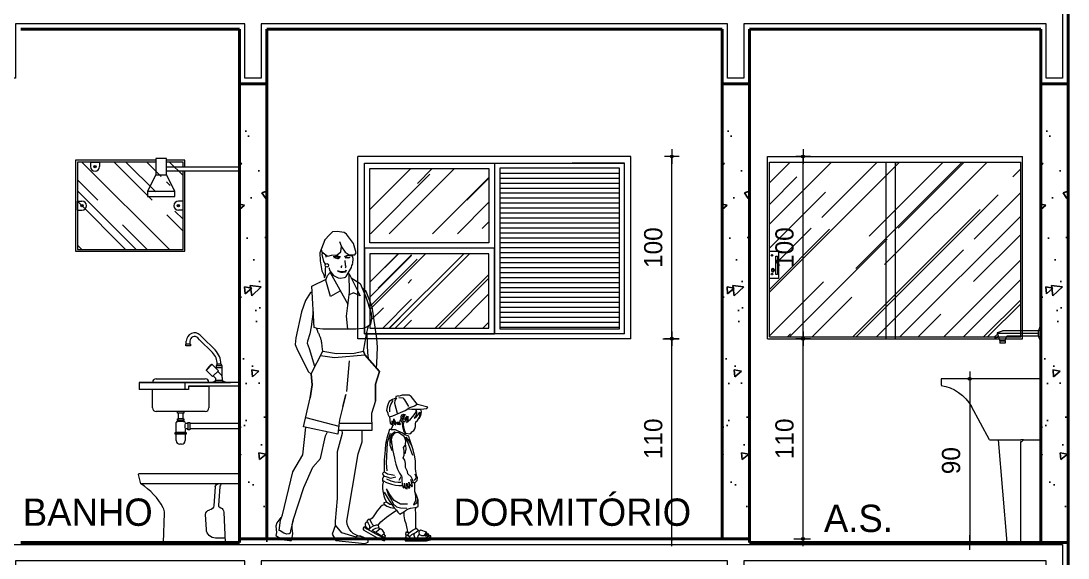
# Model space of a CAD drawing. Header units: millimetres. Extents: x 13204 to 24802, y 21209 to 40694.
# Drawn here: x 19348 to 19923, y 29468 to 29763 of the extents above; entities that cross this region are included whole.
import ezdxf

# ---------------------------------------------------------------- set-up
doc = ezdxf.new("R2010")
doc.units = ezdxf.units.MM
doc.linetypes.add('CONTINU', pattern=[0])
for name, color, linetype, lineweight in [('COTAS', 30, 'Continuous', 5), ('Hachura', 8, 'Continuous', 0), ('Louças', 150, 'Continuous', 15), ('Moveis', 6, 'Continuous', 13), ('PAREDE', 1, 'Continuous', 40), ('Paredes', 1, 'Continuous', 40), ('PISO', 5, 'Continuous', 5), ('TEXTO', 4, 'Continuous', 5), ('Veiculos e pessoas', 245, 'Continuous', 0)]:
    doc.layers.add(name, color=color, linetype=linetype, lineweight=lineweight)
doc.layers.add('HACHURAS', color=8, linetype='Continuous')
doc.styles.add('LANA', font='stylu.ttf')
doc.dimstyles.new('COTA 50', dxfattribs={"dimscale": 0, "dimtxt": 10, "dimasz": 0.5, "dimexe": 1.25, "dimexo": 5, "dimgap": 5, "dimtad": 1, "dimdec": 0, "dimtxsty": 'LANA', "dimblk": 'cota', "dimcen": 2.5, "dimse2": 1, "dimclrd": 256, "dimclre": 256, "dimclrt": 256, "dimaunit": 1, "dimadec": 0, "dimazin": 0, "dimtfac": 1, "dimtdec": 0, "dimtmove": 0, "dimatfit": 3, "dimldrblk": 'DOTSMALL', "dimfxl": 5, "dimfxlon": 1, "dimtzin": 9, "dimlwd": -1, "dimlwe": -1, "dimarcsym": 0})
pattern_1 = [(45, (-38633.719, 16124.36), (21.552615, 57.473639), [381, -50.8, 127, -25.4]), (45, (-38618.81, 16157.228), (-41.847994, 5.926969), [76.2, -8.382, 152.4, -19.05]), (45, (-38640.005, 16148.607), (81.3611205, 105.428207), [203.2, -35.56, 101.6, -25.4])]
pattern_2 = [(45, (9035.088, 11392.218), (21.552615, 57.47364), [381, -50.8, 127, -25.4]), (45, (9049.996, 11425.086), (-41.847994, 5.92697), [76.2, -8.382, 152.4, -19.05]), (45, (9028.802, 11416.465), (81.36112, 105.428207), [203.2, -35.56, 101.6, -25.4])]

# ---------------------------------------------------------------- blocks, each defined once
blk = doc.blocks.new('A$C1B611FB4')
at = {"layer": 'Louças'}
for p, q in [((-10.94, 118.57), (-10.44, 118.57)), ((-10.94, 118.57), (-10.94, 111.07)), ((-10.44, 118.57), (-10.44, 111.07)), ((-9.44, 116.32), (-9.44, 113.32)), ((-9.44, 116.32), (10.06, 116.32)), ((12.87, 115.39), (10.06, 116.32)), ((12.99, 115.13), (11.56, 110.82)), ((-10.94, 111.07), (-10.44, 111.07)), ((-9.44, 114.82), (12.55, 114.82)), ((-9.44, 113.32), (7.58, 113.32)), ((8.56, 110.82), (7.77, 113.19)), ((8.56, 110.82), (11.56, 110.82)), ((8.56, 110.57), (11.56, 110.57)), ((8.56, 110.57), (8.56, 109.57)), ((8.56, 109.57), (11.56, 109.57)), ((8.81, 110.82), (8.81, 110.57)), ((11.31, 110.82), (11.31, 110.57)), ((11.56, 110.57), (11.56, 109.57)), ((11.8, 111.56), (13.94, 111.65)), ((12.23, 112.84), (14.13, 112.22)), ((12.32, 113.12), (14.22, 112.5)), ((12.75, 114.4), (14.41, 113.07)), ((14.41, 113.07), (13.94, 111.65)), ((-10.94, 89.62), (-10.94, 56.5)), ((-10.57, 90), (43.76, 90)), ((43.76, 90), (43.76, 86.37)), ((17.28, 56.5), (27.12, 74.8)), ((-1.52, 56.5), (-10.94, 56.5)), ((-0.6, 55.53), (-1.52, 56.5)), ((-1.52, 56.5), (0, 56.5)), ((0, 55.53), (-0.6, 55.53)), ((17.28, 56.5), (0, 56.5)), ((0, 0), (0, 55.53)), ((7.41, 0), (12.29, 56.5)), ((0, 0), (7.41, 0))]:
    blk.add_line(p, q, dxfattribs=at)
for centre, radius, start, end in [((-6.52, 118.97), 3.95, 185.79617, 222.12881), ((12.8, 115.2), 0.2, 341.56505, 71.56505), ((-6.51, 110.67), 3.95, 137.87745, 174.19758), ((7.58, 113.12), 0.2, 18.43495, 90), ((-10.57, 89.62), 0.376, 90, 180), ((47.72, 62.93), 23.77, 99.5803, 150.03504)]:
    blk.add_arc(centre, radius, start, end, dxfattribs=at)
blk = doc.blocks.new('Chu004')
at = {"layer": 'Louças'}
for p, q in [((400, 2090), (400, 2110)), ((460, 2068.8), (400, 2068.8)), ((505, 1978.8), (355, 1978.8))]:
    blk.add_line(p, q, dxfattribs=at)
blk.add_lwpolyline([(355, 1948.8), (355, 1978.8), (400, 2068.8), (400, 2090), (0, 2090), (0, 2110), (400, 2110), (400, 2158.8), (460, 2158.8), (460, 2068.8), (505, 1978.8), (505, 1948.8)], close=True, dxfattribs=at)
blk = doc.blocks.new('7201317_v')
at = {"layer": 'Louças'}
blk.add_lwpolyline([(518.3, 190.5, -0.130406), (641.2, 322), (653.8, 373.8, 0.486049), (648.9, 380), (105, 380, 0.414229), (100, 375), (100, 327, 0.414187), (105, 322), (198.6, 322, -0.150535), (208.5, 305.8), (215.7, 206.3, -0.26449), (210.7, 196.9), (201.6, 191.7, 0.225037), (186.7, 167.3), (177.9, 0), (517.2, 0), (511.8, 162.4, -0.13266)], format="xyb", close=True, dxfattribs=at)
at = {"layer": 'Louças', "linetype": 'CONTINU'}
for points in [[(198.6, 322), (641.2, 322)], [(233.6, 305.8), (241.2, 202.6)], [(281.8, 72.4), (286, 153.4)], [(179.2, 25), (231.9, 25)]]:
    blk.add_lwpolyline(points, dxfattribs=at)
for points in [[(233.6, 305.8, 0.39284), (216.1, 322)], [(241.2, 202.6, 0.364118), (263.6, 179.6)], [(286, 153.4, 0.40018), (263.6, 179.6)], [(231.9, 25, 0.398959), (281.8, 72.4)]]:
    blk.add_lwpolyline(points, format="xyb", dxfattribs=at)
blk = doc.blocks.new('Pes034')
at = {"layer": 'Veiculos e pessoas', "color": 8}
blk.add_lwpolyline([(-4.8, 792.3), (-4.8, 783.3), (-24.1, 775.6), (-42.1, 765.3), (-47.3, 751.5), (-53.3, 734.5), (-56.4, 715.3), (-48.7, 701.7), (-49, 694.5), (-43.3, 684.4), (-39.5, 679.3), (-36.9, 645.9), (-24.1, 635.6), (-25.4, 624.1), (-33.1, 610), (-39.5, 610), (-54.9, 563.7), (-58.7, 548.3), (-61.3, 527.8), (-66.5, 477.7), (-69, 444.3), (-70.3, 407.1), (-70.3, 378.8), (-78, 368.5), (-75.4, 359.6), (-71.6, 354.4), (-78, 341.6), (-78, 328.7), (-75.4, 321), (-78, 304.3), (-79.3, 285.1), (-75.4, 264.5), (-71.6, 246.5), (-65.2, 229.9), (-57.5, 213.2), (-73.3, 205.5), (-67.7, 197.8), (-80.6, 193.9), (-89.6, 186.2), (-107.5, 164.4), (-126.8, 136.1), (-135.8, 123.3), (-148.6, 113.6), (-151.9, 117.5), (-158.9, 113), (-164, 106.6), (-162.6, 103.9), (-170.5, 98.9), (-174.3, 93.7), (-174.3, 86), (-167.9, 75.1), (-155.1, 62.9), (-175.6, 75.8), (-180.7, 74.5), (-186.5, 64.8), (-180.7, 57.8), (-116.5, 21.8), (-90.9, 9), (-69, 0), (-61.2, 9.5), (-64.5, 18.6), (-61.3, 26.3), (-70.9, 37.9), (-67.9, 40.9), (-79.3, 58.4), (-90.2, 65.5), (-92.6, 63.9), (-99.2, 71.9), (-98.6, 77), (-102.4, 86), (-87, 104), (-56.2, 128.4), (-30.5, 147.7), (-2.2, 166.9), (5.5, 156.7), (15.7, 145.6), (37.6, 159.2), (38.2, 136.1), (41.4, 114.3), (49.1, 93.7), (54.3, 66.8), (56.8, 60.4), (57.8, 48.8), (50.4, 46.2), (48.5, 34), (50.4, 33.4), (49.1, 18), (45.3, 18), (46.5, 0), (163.4, 0), (185.7, 4.6), (186.5, 17.7), (186.5, 27), (176.2, 27), (176.2, 36), (167.3, 38.5), (162.1, 46.2), (132.6, 57.8), (123.6, 51.4), (117.2, 54.4), (119.1, 55.2), (114.6, 59.1), (106.9, 66.8), (104.3, 66.8), (104.3, 93.7), (104.3, 116.9), (104.3, 154.1), (101.8, 165.7), (104.3, 182.3), (117.2, 187.5), (117.2, 222.2), (109.5, 244), (99.2, 270.9), (99.2, 286.4), (99.2, 318.5), (112, 331.3), (113.3, 345.4), (108.2, 358.3), (103, 394.2), (103, 436.6), (99.2, 459.7), (88.9, 498.2), (69.7, 558.6), (65.8, 574), (50.4, 579.1), (46.5, 583), (47.8, 590.7), (70.9, 586.8), (78.7, 592), (82.5, 597.1), (92.8, 604.8), (99.2, 615.1), (103, 627.9), (103, 639.5), (104.3, 653.6), (113.3, 660), (124.1, 678.4), (123.6, 671.6), (132.6, 687), (135.2, 707.5), (132.6, 721.7), (164.7, 725.5), (171.1, 733.2), (113.3, 747.4), (78.7, 792.3), (67.1, 798.7), (49.1, 800), (29.9, 800), (18.3, 796.1), (9.3, 791), (8, 796.1)], close=True, dxfattribs=at)
for points in [[(-38.8, 707.5), (-38.8, 730.7), (-33.1, 748.6), (-19.6, 770.5)], [(-2.2, 783.9), (-11.2, 770.5), (-13.2, 755.1), (1, 699.8)], [(11.9, 787.2), (32.4, 785.2), (42.7, 774.3), (64.5, 737.1)], [(-39.5, 679.9), (-21.5, 686.4), (19.6, 703.1), (45.9, 714.6), (60.7, 724.2), (82.5, 723), (101.8, 723), (132.6, 721.7)], [(34.3, 647.8), (35, 635), (40.1, 608), (47.8, 590.7), (38.2, 604.2), (32.4, 626), (30.5, 648.5), (26, 655.5), (24.1, 663.9), (24.1, 683.8), (27.3, 691.5), (36.3, 694.7), (45.3, 692.8), (40.1, 682.5), (35, 672.2), (31.8, 668.4), (43.3, 667.1), (56.2, 683.1), (48.5, 662), (45.3, 656.8), (56.8, 669.7), (61.3, 683.8), (60, 665.2), (53, 649.1), (75.4, 666.5), (88.3, 681.2), (105.6, 705), (106.3, 717.8), (108.8, 701.8), (105.6, 688.9), (94.7, 673.5), (105, 677.4), (115.9, 689.6), (126.2, 705), (124.1, 678.4)], [(112, 747.4), (97.9, 738.4), (74.8, 731.3), (61.3, 726.2)], [(-24.1, 635.6), (-18.3, 632.4), (-24.7, 642.7), (-24.7, 658.7), (-21.5, 649.1), (-5.5, 636.3), (-8, 643.3), (-12.5, 649.1), (-17, 655.5), (-15.7, 669.7), (-11.2, 658.7), (-6.7, 651), (5.5, 640.8), (12.5, 638.2), (4.2, 647.8), (4.2, 653), (11.2, 642.7), (20.2, 637.6), (18.9, 642.7), (16.4, 650.4), (17.7, 658.7), (22.8, 663.9)], [(41.4, 685.1), (38.7, 687.7), (34.4, 687.7), (30.6, 681.8), (28.4, 674.9), (30.6, 666.4), (31, 659.2), (37.4, 656.7), (41.6, 654.9), (42.5, 651.1)], [(30.5, 648.5), (36.3, 647.8), (40.8, 649.1)], [(-36.3, 588.1), (-53, 539.3), (-59.4, 425.7), (-55.5, 383.3)], [(-9.3, 597.8), (-28.6, 583), (-37.6, 559.9), (-37.6, 524.6), (-26.6, 495)], [(-31.8, 610), (-9.3, 610), (6.1, 603.5), (31.1, 592.6), (46.5, 583)], [(90.2, 317.8), (90.2, 324.9), (87, 336.4), (78, 349.9), (60.7, 367.9), (58.1, 380.1), (47.8, 401.3), (47.2, 423.1), (43.3, 441.7), (35.6, 455.2), (40.1, 469.3), (40.1, 495), (36.9, 512.4), (43.3, 521.3), (47.8, 529.1), (49.8, 549), (45.3, 559.9), (39.5, 571.4), (22.8, 584.9), (10.6, 592), (-1.6, 593.9), (-13.8, 588.1), (-24.7, 575.3), (-31.8, 556), (-31.8, 540.6), (-27.3, 529.7), (-27.9, 547.7)], [(-27.3, 529.7), (-24.1, 501.4), (-13.2, 453.9), (-11.2, 443), (-5.5, 419.9), (4.2, 392.9), (15.1, 371.7), (26.6, 355.1), (27.3, 350.6), (27.9, 330), (29.9, 308.2), (34.3, 292.8), (38.8, 290.2), (41.4, 292.8), (41.4, 305.6), (42.1, 316.5), (44.6, 302.4), (46.5, 292.8), (50.4, 286.4), (56.2, 284.4), (57.5, 289.6), (54.9, 304.3), (54.9, 315.9), (58.1, 303.7), (63.9, 289.6), (67.7, 288.9), (70.9, 291.5), (70.3, 299.8), (66.5, 321.7), (72.2, 308.8), (76.7, 301.8), (81.9, 296), (85.7, 298.6), (82.5, 311.4), (79.9, 324.2), (76.1, 335.8)], [(48.5, 525.2), (49.8, 503.4), (44.6, 477.7)], [(47.8, 570.1), (63.9, 529.1), (74.8, 499.5), (85.7, 469.3)], [(48.8, 567.7), (62.1, 554.4), (82, 519.8)], [(-72.9, 357), (-55.5, 350.6), (-35, 344.1), (-4.8, 349.9)], [(-67.7, 377.5), (-51, 367.9), (-31.8, 362.8), (-13.2, 360.2)], [(20.9, 350.6), (17.7, 344.1), (11.2, 331.3)], [(98.6, 367.9), (105.6, 349.3), (104.3, 344.1), (96, 331.3)], [(-77.4, 330), (-57.5, 319.7), (-28.6, 310.8), (-8, 305), (11.2, 303.7), (30.5, 303.7)], [(-57.5, 339), (-32.4, 328.1), (-13.2, 323), (8, 321.7), (22.8, 321.7)], [(99.2, 318.5), (90.2, 317.8), (85.1, 317.8), (79.9, 323.6)], [(-69.7, 267.1), (-42.7, 220.2), (-14.4, 180.4), (-2.2, 166.9)], [(58.1, 201), (46.5, 201), (20.2, 200.3), (-14.4, 220.2), (-38.4, 254.3), (-56.2, 285.1), (-47.3, 254.3), (-28.7, 222.2), (-20.2, 202.2), (-1, 186.8), (20.2, 179.8), (55.5, 179.1)], [(98.6, 266.5), (101.8, 242.1), (101.8, 220.9), (92.1, 197.1), (109.5, 207.1), (115.2, 227.6)], [(-67.7, 197.8), (-54.9, 189.4), (-35, 181.7), (-13.2, 179.1)], [(-57.5, 213.2), (-38.8, 201), (-31.1, 197.8)], [(37.6, 159.2), (47.2, 166.3), (59.4, 173.4), (74.8, 179.1), (98.6, 181.7), (104.3, 182.3)], [(-175.6, 75.8), (-173.7, 72.4), (-164.2, 65.5), (-115.2, 37.2), (-75.4, 18), (-62.6, 10.6)], [(-162.6, 103.9), (-157.8, 95.7), (-150.6, 82.2), (-150.6, 69.3), (-151.8, 63.6), (-156.3, 60.9)], [(-102.4, 86), (-113.3, 86), (-129.4, 80.3), (-142.9, 72.5), (-151.8, 63.6)], [(-148.6, 113.6), (-139.4, 97.6), (-134.9, 89.9), (-130.4, 85.4), (-123, 82.6)], [(-92.6, 63.9), (-101.5, 57.9), (-112.7, 46.8), (-115.9, 45.6), (-134.5, 56.3), (-129.9, 61), (-114.6, 68.1), (-99.2, 71.9)], [(54.1, 47.5), (63.2, 46.9), (67.7, 43.7), (78.7, 52), (90.2, 59.1), (104.3, 66.8)], [(-116.9, 46.2), (-101.1, 37.1), (-82.3, 24.5), (-78, 32), (-70.9, 37.9)], [(-64.5, 18.6), (-69, 18.6), (-76.1, 20.5), (-81.9, 23.9)], [(49.1, 18), (65.8, 14.8), (81.2, 14.8), (111.4, 14.1)], [(50.4, 33.4), (54.3, 32.7), (64.5, 26.3), (69.7, 21.8), (71.6, 14.8)], [(57.8, 48.8), (57.8, 47.3)], [(117.2, 54.4), (105.6, 45.6), (94.7, 39.2), (81, 31.2), (72.7, 24.7), (69.5, 23.4), (65.5, 27.3), (62.5, 32.6), (64.3, 39), (68.3, 43.1)], [(94.7, 39.2), (93.4, 30.8), (97.9, 18.6), (101.1, 14.8)], [(167.3, 38.5), (159.6, 33.4), (154.7, 30.1), (150, 27.5), (137.5, 27.5), (126.7, 31.6), (122.3, 36), (116.5, 28.3), (111.4, 14.1), (146.7, 14.8), (169.2, 14.8), (178.8, 17.3), (184.6, 23.1), (186.5, 27)], [(123.6, 51.4), (120.4, 45.6), (122.3, 36)], [(146.7, 14.8), (163.4, 18), (176.2, 27)], [(150, 27.5), (154.2, 31.6), (161.9, 42.6)], [(159.6, 33.4), (157.6, 28.3), (158.9, 21.8), (164, 18.6)], [(159.3, 29.5), (167, 28.5), (169.3, 26.2), (169.8, 22.5)], [(162.4, 34.4), (171.6, 33.4), (174.9, 30.1), (174.9, 26)]]:
    blk.add_lwpolyline(points, dxfattribs=at)
blk = doc.blocks.new('Pes018')
at = {"layer": 'Veiculos e pessoas', "color": 8}
for points in [[(75.9, 1570.4), (86.3, 1569.1), (108.2, 1570.6), (116.9, 1580.3), (101, 1631.4), (62.8, 1682.8), (50.1, 1693.5), (12.9, 1698.3), (-13.6, 1695.9), (-30.2, 1680.4), (-56.6, 1651.7), (-56.9, 1649.8)], [(-55.9, 1652.5), (-82.5, 1581), (-81.3, 1536.4), (-71.5, 1482.8), (-61.8, 1460.5), (-56.9, 1442.7), (-52.1, 1460.5), (-52.1, 1496.2), (-49.5, 1503.7)], [(-75.5, 1599.7), (-71.8, 1585.5), (-42.8, 1563.9), (-40.1, 1563.2), (-19.5, 1567.6), (10.9, 1569.1), (11.9, 1570.7), (32.8, 1586.9), (36.5, 1618.1), (26.9, 1640.7)], [(36, 1614.1), (55.9, 1584), (77.8, 1569.1)], [(-52.7, 1567.9), (-49.4, 1556.4)], [(-9.5, 1560), (13.2, 1564.2), (30.6, 1558.4)], [(16.2, 1556.8), (16.2, 1548.5), (24.2, 1551.3), (23.5, 1556.5), (11, 1557.1), (-6.3, 1552.7)], [(90, 1561.7), (67.2, 1565.5), (49.9, 1559.3)], [(71.5, 1558), (72.4, 1551.7)], [(99.3, 1550), (95.6, 1562.9), (97.5, 1569.9)], [(16.2, 1548.5), (-0.2, 1551.7)], [(53.3, 1539.2), (55.2, 1515.1), (59.3, 1503.2), (56.2, 1496.4)], [(98.3, 1522.7), (99.6, 1550.2)], [(89.3, 1443.7), (138.9, 1413.2), (169.5, 1340.1), (198.3, 1249.3), (200.6, 1222.7), (195.1, 1187.1), (175.4, 1172.7), (152.1, 1166.2), (115.1, 1162.3), (70.6, 1161), (6, 1161), (-66.1, 1162.3), (-97.8, 1166.2), (-115.1, 1170.4), (-127.8, 1397.4), (-48.5, 1437)], [(26.2, 1369.6), (-25, 1341.9), (-49.3, 1431.2), (-41, 1456.9), (-27.2, 1472.8), (70.7, 1298.2)], [(-25.5, 1477.2), (-26.8, 1472.1)], [(70.8, 1161), (62.5, 1232.2), (79, 1364.7), (78, 1465.2), (74.3, 1467.3), (71.8, 1468.4)], [(78, 1465.2), (138.8, 1344.6), (100.8, 1360.6), (77.1, 1349.5)], [(228, 946.9), (229.4, 972.4), (233.7, 1063.2), (230.3, 1110.7), (204.9, 1284.5), (171.1, 1369.4), (149.9, 1387)], [(-126.1, 1367.6), (-135.3, 1363.2), (-162.4, 1319.7), (-184.4, 1257.6), (-214.9, 1114.9), (-218.3, 1077.6), (-206.4, 1046.6), (-172.5, 982.5), (-147.3, 929.7), (-131, 913.9)], [(-120, 1257.8), (-130.2, 1174.9), (-138.7, 1135.6), (-151.1, 1096), (-152.2, 1083.9), (-142.1, 1054.9), (-112.8, 958.7)], [(-67.5, 1040.7), (-68.8, 1053.6), (-69.9, 1064.3), (-70.9, 1073.1), (-71.7, 1080.4), (-72.5, 1086.4), (-73.2, 1091.4), (-74, 1095.7), (-74.9, 1099.7), (-75.9, 1103.6), (-77, 1107.5), (-78.2, 1111.3), (-79.6, 1115), (-81, 1118.8), (-82.5, 1122.5), (-84.1, 1126.2), (-85.8, 1129.9), (-87.6, 1133.6), (-89.5, 1137.7), (-91.6, 1142.3), (-94, 1148), (-96.6, 1155), (-99.7, 1163.5), (-100.9, 1166.9)], [(-79.7, 1017.6), (-2.4, 1005.7), (163.4, 1021.5), (157.4, 1041), (164.9, 1092.5), (173.3, 1135.2), (180.7, 1166.2), (184, 1179)], [(174.5, 1141.8), (176.2, 1071.4), (177.9, 1034.2), (181.8, 1000.2)], [(43.1, 737), (59, 802.2), (43.1, 737), (25, 664.2), (14.8, 585.3), (-172.2, 626), (-135.7, 784.8), (-125.5, 856.5), (-131.1, 915.5), (-67.6, 1041.7), (7.8, 1028.5), (105.3, 1029.7), (157.4, 1041), (163.4, 1021.5), (244, 928.4), (223.2, 859.3), (222.8, 767.3), (201, 699.1), (202.5, 604.6), (16.5, 604.6)], [(77.9, 987.3), (62.8, 820.1)], [(222.8, 767.3), (223.2, 859.3), (244, 928.4), (163.4, 1021.5)], [(-131.1, 915.5), (-125.5, 856.5), (-135.7, 784.8)], [(-160.6, 676.5), (20.4, 628.7)], [(22.5, 644.7), (201.9, 644.7)], [(-299.4, 112.3), (-288.7, 142.2), (-230.8, 377.9), (-176.5, 470.6), (-160.3, 623.5)], [(-230.4, 112.1), (-171.1, 291.7), (-122.2, 404.4), (-78.8, 450.7), (-51.7, 576.6), (-40.5, 597.4)], [(2.3, 82.1), (2.3, 107.5), (13.4, 232.1), (13.4, 490.5), (40.6, 589.9), (40.3, 604.6)]]:
    blk.add_lwpolyline(points, dxfattribs=at)
for points in [[(-66.2, 1580.2, 0.397598), (-71.6, 1571.2), (-62.3, 1532.5), (-53.1, 1518.6)], [(-33.6, 1499.5), (-28.6, 1481.5), (-7.2, 1457.1), (17.9, 1443.5), (27.8, 1441.3), (52, 1445, 0.221478), (61.2, 1451.1), (91, 1500), (92.3, 1512), (97.7, 1520)], [(39.3, 1508.4, 0.535184), (33.7, 1499.2)], [(144.2, 21.8, -0.367789), (65.2, 107.5), (127.4, 477.2), (149.1, 543.5), (149.1, 604.6)]]:
    blk.add_lwpolyline(points, format="xyb", dxfattribs=at)
for points in [[(82, 1555.9), (70.4, 1550.9), (56.4, 1553.7), (63.7, 1559.5)], [(-243.5, 56.1), (-245.6, 40.6), (-252, 38), (-264.7, 35.4), (-281.6, 40.6), (-300.7, 53.5), (-307, 56.1), (-297.5, 126.9), (-319.8, 97.5), (-324, 79.4), (-321.9, 45.8), (-324, 27.7), (-296.4, 9.6), (-277.4, 4.4), (-249.8, 1.8), (-239.2, 1.8), (-235, 17.3), (-230.8, 38), (-235, 69.1), (-235, 87.2), (-230.4, 112.1)], [(-14.6, 35.4), (4.4, 1.8), (163.3, -16.3), (182.4, -8.5), (182.4, 7), (142.1, 25.1), (120.9, 25.1), (116.7, 19.9), (38.3, 43.2), (2.3, 84.6), (1, 80.7)]]:
    blk.add_lwpolyline(points, close=True, dxfattribs=at)
blk.add_lwpolyline([(55.8, 1475.6, -0.315196), (14.1, 1482.6), (25.5, 1479.5), (39.5, 1478.8), (56.8, 1480.7), (62.3, 1486.5, -0.229883)], format="xyb", close=True, dxfattribs=at)
blk.add_circle((-45.1, 1512.3), 9.66, dxfattribs=at)
blk = doc.blocks.new('cota')
at = {"layer": 'COTAS'}
blk.add_hatch(color=256, dxfattribs=at).paths.add_polyline_path([(-1.6, 0, 1), (1.6, 0, 1)])
for points in [[(-1.6, 0), (-8, 0)], [(0, 1.6), (0, 8)], [(8, 0), (1.6, 0)], [(0, -8), (0, -1.6)]]:
    blk.add_lwpolyline(points, dxfattribs=at)
blk.add_circle((0, 0), 1.6, dxfattribs=at)
blk = doc.blocks.new('*D892')
at = {"layer": 'COTAS', "transparency": 16777216}
for p, q in [((19705.22, 29479.06), (19705.22, 29588.06)), ((19700.22, 29478.56), (19706.47, 29478.56))]:
    blk.add_line(p, q, dxfattribs=at)
at = {"layer": 'Defpoints', "color": 0, "transparency": 16777216}
for p in [(19682.79, 29588.56), (19705.22, 29588.56), (19617.79, 29478.56)]:
    blk.add_point(p, dxfattribs=at)
at = {"layer": 'COTAS', "transparency": 16777216, "xscale": 0.5, "yscale": 0.5, "zscale": 0.5}
for p, rotation in [((19705.22, 29588.56), 90), ((19705.22, 29478.56), 270)]:
    blk.add_blockref('cota', p, dxfattribs=dict(at, rotation=rotation))
at = {"layer": 'COTAS', "transparency": 16777216, "insert": (19695.05, 29533.56), "char_height": 10, "attachment_point": 5, "rotation": 90, "style": 'LANA'}
blk.add_mtext('110', dxfattribs=at)
blk = doc.blocks.new('_DotSmall')
at = {"layer": 'PAREDE', "color": 0, "const_width": 0.5}
blk.add_lwpolyline([(-0.0625, 0, 1), (0.0625, 0, 1)], format="xyb", close=True, dxfattribs=at)
blk = doc.blocks.new('*D893')
at = {"layer": 'COTAS', "transparency": 16777216}
for p, q in [((19705.22, 29589.06), (19705.22, 29688.06)), ((19700.22, 29588.56), (19706.47, 29588.56))]:
    blk.add_line(p, q, dxfattribs=at)
at = {"layer": 'Defpoints', "color": 0, "transparency": 16777216}
for p in [(19682.79, 29688.56), (19705.22, 29688.56), (19682.79, 29588.56)]:
    blk.add_point(p, dxfattribs=at)
at = {"layer": 'COTAS', "transparency": 16777216, "xscale": 0.5, "yscale": 0.5, "zscale": 0.5}
for p, rotation in [((19705.22, 29688.56), 90), ((19705.22, 29588.56), 270)]:
    blk.add_blockref('cota', p, dxfattribs=dict(at, rotation=rotation))
at = {"layer": 'COTAS', "transparency": 16777216, "insert": (19695.05, 29638.56), "char_height": 10, "attachment_point": 5, "rotation": 90, "style": 'LANA'}
blk.add_mtext('100', dxfattribs=at)
blk = doc.blocks.new('*D896')
at = {"layer": 'COTAS', "transparency": 16777216}
for p, q in [((19777.3, 29479.06), (19777.3, 29588.06)), ((19772.3, 29478.56), (19778.55, 29478.56))]:
    blk.add_line(p, q, dxfattribs=at)
at = {"layer": 'Defpoints', "color": 0, "transparency": 16777216}
for p in [(19757.79, 29588.56), (19777.3, 29588.56), (19747.79, 29478.56)]:
    blk.add_point(p, dxfattribs=at)
at = {"layer": 'COTAS', "transparency": 16777216, "xscale": 0.5, "yscale": 0.5, "zscale": 0.5}
for p, rotation in [((19777.3, 29588.56), 90), ((19777.3, 29478.56), 270)]:
    blk.add_blockref('cota', p, dxfattribs=dict(at, rotation=rotation))
at = {"layer": 'COTAS', "transparency": 16777216, "insert": (19767.12, 29533.56), "char_height": 10, "attachment_point": 5, "rotation": 90, "style": 'LANA'}
blk.add_mtext('110', dxfattribs=at)
blk = doc.blocks.new('*D897')
at = {"layer": 'COTAS', "transparency": 16777216}
for p, q in [((19777.3, 29589.06), (19777.3, 29688.06)), ((19772.3, 29588.56), (19778.55, 29588.56))]:
    blk.add_line(p, q, dxfattribs=at)
at = {"layer": 'Defpoints', "color": 0, "transparency": 16777216}
for p in [(19757.79, 29688.56), (19777.3, 29688.56), (19757.79, 29588.56)]:
    blk.add_point(p, dxfattribs=at)
at = {"layer": 'COTAS', "transparency": 16777216, "xscale": 0.5, "yscale": 0.5, "zscale": 0.5}
for p, rotation in [((19777.3, 29688.56), 90), ((19777.3, 29588.56), 270)]:
    blk.add_blockref('cota', p, dxfattribs=dict(at, rotation=rotation))
at = {"layer": 'COTAS', "transparency": 16777216, "insert": (19767.12, 29638.56), "char_height": 10, "attachment_point": 5, "rotation": 90, "style": 'LANA'}
blk.add_mtext('100', dxfattribs=at)
blk = doc.blocks.new('*D898')
at = {"layer": 'COTAS', "transparency": 16777216}
for p, q in [((19873.8, 29566.56), (19867.55, 29566.56)), ((19868.8, 29566.06), (19868.8, 29477.06))]:
    blk.add_line(p, q, dxfattribs=at)
at = {"layer": 'Defpoints', "color": 0, "transparency": 16777216}
for p in [(19880.25, 29566.56), (19868.8, 29476.56), (19907.79, 29476.56)]:
    blk.add_point(p, dxfattribs=at)
at = {"layer": 'COTAS', "transparency": 16777216, "xscale": 0.5, "yscale": 0.5, "zscale": 0.5}
for p, rotation in [((19868.8, 29566.56), 90), ((19868.8, 29476.56), 270)]:
    blk.add_blockref('cota', p, dxfattribs=dict(at, rotation=rotation))
at = {"layer": 'COTAS', "transparency": 16777216, "insert": (19858.6, 29521.56), "char_height": 10, "attachment_point": 5, "rotation": 90, "style": 'LANA'}
blk.add_mtext('90', dxfattribs=at)

msp = doc.modelspace()

# ---------------------------------------------------------------- hatches: boundary and pattern name
at = {"layer": 'Hachura'}
h = msp.add_hatch(dxfattribs=at)
h.set_pattern_fill('AR-RROOF', color=256, angle=45, style=0)
h.set_pattern_definition([(135, (19446.795, 29637.564), (-21.553, 57.474), [381, -50.8, 127, -25.4]), (135, (19431.887, 29670.43), (41.848, 5.927), [76.2, -8.382, 152.4, -19.05]), (135, (19453.08, 29661.81), (-81.361, 105.4282), [203.2, -35.56, 101.6, -25.4])])
h.paths.add_polyline_path([(19417.29, 29659.58), (19432.29, 29659.58), (19427.79, 29668.58), (19421.79, 29668.58)])
h.paths.add_polyline_path([(19432.29, 29656.58), (19432.29, 29659.58), (19417.29, 29659.58), (19417.29, 29656.58)])
edge = h.paths.add_edge_path()
edge.add_line((19436.79, 29681.28), (19436.79, 29672.71))
edge.add_line((19436.79, 29672.71), (19427.79, 29672.71))
edge.add_line((19427.79, 29672.71), (19427.79, 29677.58))
edge.add_line((19427.79, 29677.58), (19421.79, 29677.58))
edge.add_line((19421.79, 29677.58), (19421.79, 29668.58))
edge.add_line((19421.79, 29668.58), (19427.79, 29668.58))
edge.add_line((19427.79, 29668.58), (19427.79, 29670.71))
edge.add_line((19427.79, 29670.71), (19436.79, 29670.71))
edge.add_line((19436.79, 29670.71), (19436.79, 29637.56))
edge.add_line((19436.79, 29637.56), (19378.79, 29637.56))
edge.add_line((19378.79, 29637.56), (19378.79, 29685.56))
edge.add_line((19378.79, 29685.56), (19436.05, 29685.56))
edge.add_line((19436.05, 29685.56), (19436.05, 29683.06))
edge.add_arc((19438.55, 29683.06), 2.5, 540, 585.37492)
h = msp.add_hatch(dxfattribs=at)
h.set_pattern_fill('_USER', color=256, scale=2.727273, style=0, pattern_type=0)
h.set_pattern_definition([(180, (19691.431, 29510.382), (0, 2.727273), [])])
h.paths.add_polyline_path([(19610.79, 29682.2), (19676.43, 29682.2), (19676.43, 29594.02), (19610.79, 29594.02)])
at = {"layer": 'HACHURAS'}
h = msp.add_hatch(dxfattribs=at)
h.set_pattern_fill('AR-CONC', color=256, scale=0.25, angle=90, style=0)
h.set_pattern_definition([(40, (19482.795, 29476.564), (-3.985, 45.546), [4.7625, -52.3875]), (95, (19482.795, 29476.564), (47.764, -8.811), [3.81, -41.91]), (349.55, (19482.462, 29480.36), (43.779, 36.736), [4.0475, -44.5225]), (43.816, (19495.495, 29476.564), (-10.51, 67.77), [7.144, -78.581]), (353.364, (19494.62, 29482.21), (61.856, 59.351), [6.071, -66.784]), (98.816, (19495.495, 29476.564), (61.856, 59.351), [5.715, -62.865]), (69, (19492.32, 29482.914), (-25.5664, 37.904), [4.7625, -52.3875]), (124, (19492.32, 29482.914), (46.047, 15.4505), [3.81, -41.91]), (18.549, (19490.19, 29486.072), (20.481, 53.354), [4.0475, -44.5225]), (52.5, (19482.795, 29476.564), (21.1388, 0.7722), [0, -41.402, 0, -42.545, 0, -42.0688]), (82.5, (19482.795, 29476.564), (25.0451, 16.705), [0, -24.257, 0, -40.4495, 0, -16.0337]), (122.5, (19482.795, 29462.403), (-1.4322, 33.8976), [0, -15.875, 0, -49.53, 0, -65.7225]), (132.5, (19482.795, 29456.053), (6.3566, 37.0323), [0, -20.6375, 0, -32.893, 0, -46.6725])])
h.paths.add_polyline_path([(19467.79, 29726.56), (19482.79, 29726.56), (19482.79, 29476.56), (19467.79, 29476.56)])
h = msp.add_hatch(dxfattribs=at)
h.set_pattern_fill('AR-CONC', color=256, scale=0.25, angle=90, style=0)
h.set_pattern_definition([(40, (19747.795, 29476.564), (-3.985, 45.546), [4.7625, -52.3875]), (95, (19747.795, 29476.564), (47.764, -8.811), [3.81, -41.91]), (349.55, (19747.462, 29480.36), (43.779, 36.736), [4.0475, -44.5225]), (43.816, (19760.495, 29476.564), (-10.51, 67.77), [7.144, -78.581]), (353.364, (19759.62, 29482.21), (61.856, 59.351), [6.071, -66.784]), (98.816, (19760.495, 29476.564), (61.856, 59.351), [5.715, -62.865]), (69, (19757.32, 29482.914), (-25.5664, 37.904), [4.7625, -52.3875]), (124, (19757.32, 29482.914), (46.047, 15.4505), [3.81, -41.91]), (18.549, (19755.19, 29486.072), (20.481, 53.354), [4.0475, -44.5225]), (52.5, (19747.795, 29476.564), (21.1388, 0.7722), [0, -41.402, 0, -42.545, 0, -42.0688]), (82.5, (19747.795, 29476.564), (25.0451, 16.705), [0, -24.257, 0, -40.4495, 0, -16.0337]), (122.5, (19747.795, 29462.403), (-1.4322, 33.8976), [0, -15.875, 0, -49.53, 0, -65.7225]), (132.5, (19747.795, 29456.053), (6.3566, 37.0323), [0, -20.6375, 0, -32.893, 0, -46.6725])])
h.paths.add_polyline_path([(19732.79, 29726.56), (19747.79, 29726.56), (19747.79, 29476.56), (19732.79, 29476.56)])
h = msp.add_hatch(dxfattribs=at)
h.set_pattern_fill('AR-CONC', color=256, scale=0.25, angle=90, style=0)
h.set_pattern_definition([(40, (19922.795, 29476.564), (-3.985, 45.546), [4.7625, -52.3875]), (95, (19922.795, 29476.564), (47.764, -8.811), [3.81, -41.91]), (349.55, (19922.462, 29480.36), (43.779, 36.736), [4.0475, -44.5225]), (43.816, (19935.495, 29476.564), (-10.51, 67.77), [7.144, -78.581]), (353.364, (19934.62, 29482.21), (61.856, 59.351), [6.071, -66.784]), (98.816, (19935.495, 29476.564), (61.856, 59.351), [5.715, -62.865]), (69, (19932.32, 29482.914), (-25.5664, 37.904), [4.7625, -52.3875]), (124, (19932.32, 29482.914), (46.047, 15.4505), [3.81, -41.91]), (18.549, (19930.19, 29486.072), (20.481, 53.354), [4.0475, -44.5225]), (52.5, (19922.795, 29476.564), (21.1388, 0.7722), [0, -41.402, 0, -42.545, 0, -42.0688]), (82.5, (19922.795, 29476.564), (25.0451, 16.705), [0, -24.257, 0, -40.4495, 0, -16.0337]), (122.5, (19922.795, 29462.403), (-1.4322, 33.8976), [0, -15.875, 0, -49.53, 0, -65.7225]), (132.5, (19922.795, 29456.053), (6.3566, 37.0323), [0, -20.6375, 0, -32.893, 0, -46.6725])])
h.paths.add_polyline_path([(19907.79, 29726.56), (19922.79, 29726.56), (19922.79, 29476.56), (19907.79, 29476.56)])
h = msp.add_hatch(dxfattribs=at)
h.set_pattern_fill('AR-RROOF', color=256, angle=45, style=0)
h.set_pattern_definition(pattern_1)
h.paths.add_polyline_path([(19539.43, 29681.93), (19604.79, 29681.93), (19604.79, 29646.11), (19539.43, 29646.11)])
h = msp.add_hatch(dxfattribs=at)
h.set_pattern_fill('AR-RROOF', color=256, angle=45, style=0)
h.set_pattern_definition(pattern_1)
h.paths.add_polyline_path([(19827.79, 29685.56), (19896.79, 29685.56), (19896.79, 29589.56), (19888.35, 29589.56), (19827.79, 29589.56)])
h.paths.add_polyline_path([(19822.79, 29685.56), (19827.79, 29685.56), (19827.79, 29589.56), (19822.79, 29589.56)])
h.paths.add_polyline_path([(19758.79, 29685.56), (19822.79, 29685.56), (19822.79, 29589.56), (19758.79, 29589.56), (19758.79, 29621.69), (19763.79, 29621.69), (19763.79, 29636.69), (19758.79, 29636.69)])
h = msp.add_hatch(dxfattribs=at)
h.set_pattern_fill('AR-RROOF', color=256, angle=45, style=0)
h.set_pattern_definition(pattern_1)
h.paths.add_polyline_path([(19562.34, 29635.38), (19539.43, 29635.38), (19539.43, 29594.29), (19562.34, 29594.02)])
h = msp.add_hatch(dxfattribs=at)
h.set_pattern_fill('AR-RROOF', color=256, angle=45, style=0)
h.set_pattern_definition(pattern_1)
h.paths.add_polyline_path([(19562.34, 29635.38), (19539.43, 29635.38), (19539.43, 29594.29), (19562.34, 29594.02)])
h = msp.add_hatch(dxfattribs=at)
h.set_pattern_fill('AR-RROOF', color=256, angle=45, style=0)
h.set_pattern_definition(pattern_2)
h.paths.add_polyline_path([(19562.34, 29635.38), (19539.43, 29635.38), (19539.43, 29594.29), (19562.34, 29594.02)])
h = msp.add_hatch(dxfattribs=at)
h.set_pattern_fill('AR-RROOF', color=256, angle=45, style=0)
h.set_pattern_definition(pattern_2)
h.paths.add_polyline_path([(19604.79, 29635.11), (19539.43, 29635.38), (19539.43, 29594.29), (19604.79, 29594.29)])

# ---------------------------------------------------------------- linework, layer by layer
at = {"layer": 'Hachura'}
msp.add_line((19822.79, 29685.56), (19822.79, 29588.56), dxfattribs=at)
for points in [[(19604.79, 29641.28), (19539.43, 29641.28), (19539.43, 29681.93), (19604.79, 29681.93)], [(19604.79, 29635.11), (19539.43, 29635.11), (19539.43, 29594.29), (19604.79, 29594.29)]]:
    msp.add_lwpolyline(points, close=True, dxfattribs=at)
msp.add_lwpolyline([(19676.43, 29594.02), (19676.43, 29682.2), (19610.79, 29682.2), (19610.79, 29594.02), (19676.43, 29594.02)], dxfattribs=at)
at = {"layer": 'Louças'}
for p, q in [((19446.28, 29590.46), (19447.32, 29589.41)), ((19438.36, 29584.56), (19438.36, 29585.56)), ((19438.36, 29585.56), (19438.61, 29585.56)), ((19440.86, 29584.56), (19438.36, 29584.56)), ((19438.61, 29585.56), (19438.61, 29587.26)), ((19440.61, 29585.56), (19438.61, 29585.56)), ((19440.61, 29587.26), (19440.61, 29585.56)), ((19440.61, 29585.56), (19440.86, 29585.56)), ((19440.86, 29585.56), (19440.86, 29584.56)), ((19445.9, 29588), (19444.9, 29589.01)), ((19452.97, 29580.93), (19445.9, 29588)), ((19447.32, 29589.41), (19454.39, 29582.34)), ((19452.57, 29574.29), (19449.79, 29571.51)), ((19452.81, 29574.32), (19455.11, 29572.02)), ((19455.11, 29573.56), (19455.61, 29574.56)), ((19458.11, 29573.56), (19455.11, 29573.56)), ((19455.11, 29572.02), (19455.11, 29573.56)), ((19458.11, 29572.56), (19455.11, 29572.56)), ((19457.61, 29574.56), (19455.61, 29574.56)), ((19457.61, 29574.56), (19458.11, 29573.56)), ((19458.11, 29573.56), (19458.11, 29568.2)), ((19422.01, 29566.56), (19449.01, 29566.56)), ((19453.06, 29567.71), (19449.63, 29571.14)), ((19453.41, 29568.06), (19453.06, 29567.71)), ((19456.24, 29570.89), (19453.41, 29568.06)), ((19454.8, 29566.67), (19453.41, 29568.06)), ((19454.86, 29565.56), (19454.86, 29566.53)), ((19456.24, 29570.89), (19455.11, 29572.02)), ((19457.78, 29568.65), (19455.89, 29570.54)), ((19458.36, 29567.24), (19458.36, 29565.56)), ((19467.79, 29564.56), (19412.79, 29564.56)), ((19412.79, 29564.56), (19412.79, 29560.56)), ((19412.86, 29564.56), (19458.11, 29564.56)), ((19437.79, 29564.56), (19437.79, 29560.56)), ((19437.79, 29564.56), (19451.01, 29564.56)), ((19467.79, 29562.56), (19439.79, 29562.56)), ((19439.79, 29562.56), (19439.79, 29560.56)), ((19439.79, 29562.56), (19451.01, 29562.56)), ((19451.01, 29562.56), (19451.01, 29550.56)), ((19453.11, 29564.76), (19454.86, 29565.56)), ((19460.11, 29564.76), (19453.11, 29564.76)), ((19453.11, 29564.56), (19453.11, 29564.76)), ((19453.11, 29564.56), (19460.11, 29564.56)), ((19460.11, 29564.56), (19453.11, 29564.56)), ((19458.36, 29565.56), (19454.86, 29565.56)), ((19458.36, 29565.56), (19460.11, 29564.76)), ((19460.11, 29564.76), (19460.11, 29564.56)), ((19460.11, 29564.56), (19462.86, 29564.56)), ((19439.79, 29560.56), (19412.79, 29560.56)), ((19420.01, 29550.56), (19420.01, 29560.56)), ((19433.76, 29548.56), (19422.01, 29548.56)), ((19435.51, 29548.56), (19433.76, 29548.56)), ((19437.26, 29548.56), (19433.76, 29548.56)), ((19433.76, 29547.56), (19433.76, 29548.56)), ((19434.26, 29547.56), (19433.76, 29547.56)), ((19433.76, 29543.56), (19433.76, 29544.56)), ((19433.76, 29544.56), (19434.26, 29544.56)), ((19434.01, 29543.56), (19433.76, 29543.56)), ((19435.51, 29543.56), (19434.01, 29543.56)), ((19434.01, 29543.06), (19434.01, 29543.56)), ((19435.51, 29547.56), (19434.26, 29547.56)), ((19434.26, 29544.56), (19434.26, 29547.56)), ((19435.51, 29544.56), (19434.26, 29544.56)), ((19437.26, 29548.56), (19435.51, 29548.56)), ((19436.76, 29547.56), (19435.51, 29547.56)), ((19436.76, 29544.56), (19435.51, 29544.56)), ((19437.01, 29543.56), (19435.51, 29543.56)), ((19437.26, 29547.56), (19436.76, 29547.56)), ((19436.76, 29547.56), (19436.76, 29544.56)), ((19436.76, 29544.56), (19437.26, 29544.56)), ((19437.26, 29543.56), (19437.01, 29543.56)), ((19437.01, 29543.56), (19437.01, 29543.06)), ((19449.01, 29548.56), (19437.26, 29548.56)), ((19437.26, 29548.56), (19437.26, 29547.56)), ((19437.26, 29544.56), (19437.26, 29543.56)), ((19433.01, 29537.06), (19433.01, 29542.56)), ((19433.51, 29543.06), (19434.01, 29543.06)), ((19437.01, 29543.06), (19434.01, 29543.06)), ((19437.01, 29543.06), (19437.51, 29543.06)), ((19438.01, 29538.56), (19438.01, 29537.06)), ((19438.51, 29542.06), (19439.51, 29542.06)), ((19439.51, 29539.06), (19438.51, 29539.06)), ((19439.51, 29542.06), (19439.51, 29542.56)), ((19439.51, 29542.56), (19440.51, 29542.56)), ((19439.51, 29542.06), (19439.51, 29539.06)), ((19439.51, 29538.56), (19439.51, 29539.06)), ((19440.51, 29538.56), (19439.51, 29538.56)), ((19440.51, 29542.56), (19440.51, 29542.06)), ((19440.51, 29542.06), (19440.51, 29539.06)), ((19440.51, 29542.06), (19467.79, 29542.06)), ((19467.79, 29539.06), (19440.51, 29539.06)), ((19440.51, 29539.06), (19440.51, 29538.56)), ((19432.51, 29536.06), (19432.51, 29537.06)), ((19432.51, 29537.06), (19433.01, 29537.06)), ((19438.51, 29536.56), (19432.51, 29536.56)), ((19433.01, 29536.06), (19432.51, 29536.06)), ((19438.01, 29537.06), (19433.01, 29537.06)), ((19438.01, 29536.06), (19433.01, 29536.06)), ((19433.01, 29532.56), (19433.01, 29536.06)), ((19438.01, 29537.06), (19438.51, 29537.06)), ((19438.51, 29536.06), (19438.01, 29536.06)), ((19438.01, 29536.06), (19438.01, 29532.56)), ((19438.51, 29537.06), (19438.51, 29536.06)), ((19436.01, 29530.56), (19435.01, 29530.56))]:
    msp.add_line(p, q, dxfattribs=at)
for centre, radius, start, end in [((19443.11, 29587.26), 4.5, 45.31714, 180), ((19443.11, 29587.26), 2.5, 44.43879, 180), ((19446.61, 29574.56), 9, 0, 45), ((19446.61, 29574.56), 11, 0, 45), ((19456.64, 29567.31), 8.13, 120.02179, 149.97822), ((19452.67, 29574.18), 0.2, 44.90435, 120.02179), ((19452.67, 29574.18), 0.2, 44.90435, 45), ((19422.01, 29564.56), 2, 90, 180), ((19449.01, 29564.56), 2, 0, 90), ((19449.77, 29571.28), 0.2, 149.97853, 225), ((19454.66, 29566.53), 0.2, 360, 45), ((19456.36, 29567.24), 2, 28.95502, 45), ((19456.36, 29567.24), 2, 0, 28.95502), ((19422.01, 29550.56), 2, 180, 270), ((19449.01, 29550.56), 2, 270, 0), ((19433.51, 29542.56), 0.5, 90, 180), ((19437.51, 29542.56), 0.5, 0, 90), ((19442.95, 29540.49), 5.14, 163.62282, 196.06943), ((19438.51, 29542.56), 0.5, 180, 270), ((19438.51, 29538.56), 0.5, 90, 180), ((19435.01, 29532.56), 2, 180, 270), ((19436.01, 29532.56), 2, 270, 0)]:
    msp.add_arc(centre, radius, start, end, dxfattribs=at)
at = {"layer": 'Moveis'}
for p, q in [((19682.79, 29688.56), (19532.79, 29688.56)), ((19532.79, 29588.56), (19532.79, 29688.56)), ((19682.79, 29588.56), (19682.79, 29688.56)), ((19757.79, 29688.56), (19897.79, 29688.56)), ((19757.79, 29588.56), (19757.79, 29688.56)), ((19897.79, 29588.56), (19897.79, 29688.56)), ((19897.79, 29588.56), (19897.79, 29591.89)), ((19682.79, 29588.56), (19532.79, 29588.56)), ((19757.79, 29588.56), (19897.79, 29588.56)), ((19888.29, 29588.56), (19897.79, 29588.56))]:
    msp.add_line(p, q, dxfattribs=at)
for points in [[(19421.79, 29686.56), (19377.79, 29686.56), (19377.79, 29636.56), (19437.79, 29636.56), (19437.79, 29680.71)], [(19437.79, 29682.71), (19437.79, 29686.56), (19427.79, 29686.56)]]:
    msp.add_lwpolyline(points, dxfattribs=at)
at = {"layer": 'Paredes'}
for p, q in [((19922.79, 29478.56), (19922.79, 29773.56)), ((19467.79, 29758.56), (19347.79, 29758.56)), ((19467.79, 29758.56), (19467.79, 29476.56)), ((19732.79, 29758.56), (19482.79, 29758.56)), ((19482.79, 29758.56), (19482.79, 29478.56)), ((19732.79, 29478.56), (19732.79, 29758.56)), ((19907.79, 29758.56), (19747.79, 29758.56)), ((19747.79, 29476.56), (19747.79, 29758.56)), ((19907.79, 29476.56), (19907.79, 29758.56)), ((19482.79, 29728.56), (19467.79, 29728.56)), ((19747.79, 29728.56), (19732.79, 29728.56)), ((19907.79, 29728.56), (19922.79, 29728.56)), ((19467.79, 29476.56), (19347.79, 29476.56)), ((19747.79, 29478.56), (19467.79, 29478.56)), ((19467.79, 29478.56), (19747.79, 29478.56)), ((19747.79, 29478.56), (19467.79, 29478.56)), ((19922.79, 29476.56), (19747.79, 29476.56)), ((19922.79, 29183.56), (19922.79, 29478.56))]:
    msp.add_line(p, q, dxfattribs=at)
at = {"layer": 'PISO'}
for p, q in [((19386.01, 29685.56), (19386.01, 29683.06)), ((19386.01, 29685.56), (19391.01, 29685.56)), ((19391.01, 29685.56), (19391.01, 29683.06)), ((19536.43, 29684.93), (19679.16, 29684.93)), ((19536.43, 29591.29), (19536.43, 29684.93)), ((19607.79, 29684.93), (19607.79, 29591.29)), ((19679.16, 29684.93), (19650.52, 29684.93)), ((19679.16, 29591.29), (19679.16, 29684.93)), ((19758.79, 29685.56), (19896.79, 29685.56)), ((19758.79, 29589.56), (19758.79, 29685.56)), ((19827.79, 29685.56), (19827.79, 29588.56)), ((19896.79, 29589.56), (19896.79, 29685.56)), ((19378.79, 29664.06), (19381.29, 29664.06)), ((19378.79, 29659.06), (19378.79, 29664.06)), ((19378.79, 29659.06), (19381.29, 29659.06)), ((19436.79, 29664.06), (19434.29, 29664.06)), ((19436.79, 29659.06), (19434.29, 29659.06)), ((19436.79, 29659.06), (19436.79, 29664.06)), ((19565.07, 29638.28), (19536.43, 29638.28)), ((19759.99, 29626.61), (19759.99, 29625.77)), ((19760.49, 29627.11), (19760.86, 29627.11)), ((19760.86, 29625.27), (19760.49, 29625.27)), ((19761.36, 29626.61), (19761.36, 29625.77)), ((19679.16, 29591.29), (19536.43, 29591.29)), ((19679.16, 29591.29), (19536.43, 29591.29)), ((19650.52, 29591.29), (19607.79, 29591.29)), ((19758.79, 29589.56), (19894.16, 29589.56)), ((19888.35, 29589.56), (19896.79, 29589.56)), ((19896.79, 29589.56), (19896.79, 29591.89))]:
    msp.add_line(p, q, dxfattribs=at)
for points in [[(19919.79, 29770.56), (19919.79, 29731.56), (19910.79, 29731.56), (19910.79, 29761.56), (19744.79, 29761.56), (19744.79, 29731.56), (19735.79, 29731.56), (19735.79, 29761.56), (19479.79, 29761.56), (19479.79, 29731.56), (19470.79, 29731.56), (19470.79, 29761.56), (19344.79, 29761.56), (19344.79, 29731.56), (19335.79, 29731.56), (19335.79, 29761.56), (19079.79, 29761.56), (19079.79, 29731.56), (19070.79, 29731.56), (19070.79, 29761.56), (18784.79, 29761.56), (18784.79, 29731.56), (18775.79, 29731.56), (18775.79, 29770.56)], [(19607.79, 29638.28), (19536.43, 29638.28), (19536.43, 29591.29), (19607.79, 29591.29)], [(19758.79, 29636.69), (19763.79, 29636.69), (19763.79, 29621.69), (19758.79, 29621.69)], [(19762.27, 29633.88), (19763.27, 29633.88), (19763.27, 29623.88), (19762.27, 29623.88)], [(19760.64, 29626.63), (19760.71, 29626.63), (19760.71, 29626.18), (19760.64, 29626.18)], [(19919.79, 29475.56), (19919.79, 29436.56), (19910.79, 29436.56), (19910.79, 29466.56), (19744.79, 29466.56), (19744.79, 29436.56), (19735.79, 29436.56), (19735.79, 29466.56), (19479.79, 29466.56), (19479.79, 29436.56), (19470.79, 29436.56), (19470.79, 29466.56), (19344.79, 29466.56), (19344.79, 29436.56), (19335.79, 29436.56), (19335.79, 29466.56), (19079.79, 29466.56), (19079.79, 29436.56), (19070.79, 29436.56), (19070.79, 29466.56), (18784.79, 29466.56), (18784.79, 29436.56), (18775.79, 29436.56), (18775.79, 29475.56)]]:
    msp.add_lwpolyline(points, close=True, dxfattribs=at)
for points in [[(19421.79, 29685.56), (19378.79, 29685.56), (19378.79, 29637.56), (19436.79, 29637.56), (19436.79, 29680.71)], [(19436.79, 29682.71), (19436.79, 29685.56), (19427.79, 29685.56)], [(19650.52, 29591.29), (19607.79, 29591.29)]]:
    msp.add_lwpolyline(points, dxfattribs=at)
for centre, radius in [((19388.51, 29683.06), 0.647), ((19388.51, 29683.06), 0.347), ((19381.29, 29661.56), 0.647), ((19381.29, 29661.56), 0.347), ((19434.29, 29661.56), 0.647), ((19434.29, 29661.56), 0.347), ((19760.21, 29634.33), 0.5), ((19760.21, 29634.33), 0.2), ((19760.21, 29624.04), 0.5), ((19760.21, 29624.04), 0.2), ((19760.68, 29626.43), 0.404)]:
    msp.add_circle(centre, radius, dxfattribs=at)
for centre, radius, start, end in [((19388.51, 29683.06), 2.5, 180, 0), ((19381.29, 29661.56), 2.5, 270, 90), ((19434.29, 29661.56), 2.5, 90, 270), ((19760.49, 29626.61), 0.5, 90, 180), ((19760.49, 29625.77), 0.5, 180, 270), ((19760.86, 29626.61), 0.5, 0, 90), ((19760.86, 29625.77), 0.5, 270, 0)]:
    msp.add_arc(centre, radius, start, end, dxfattribs=at)

# ---------------------------------------------------------------- block references
at = {"layer": 'Louças', "color": 1, "xscale": -0.09999999999854481, "yscale": 0.0999999999994543, "zscale": 0.1}
msp.add_blockref('Chu004', (19467.79, 29471.71), dxfattribs=at)
at = {"layer": 'Louças', "xscale": -0.1000000000003638, "yscale": 0.1000000000003638, "zscale": 0.1}
msp.add_blockref('7201317_v', (19477.79, 29476.56), dxfattribs=at)
at = {"layer": 'Paredes', "xscale": -1}
msp.add_blockref('A$C1B611FB4', (19896.85, 29476.56), dxfattribs=at)
at = {"layer": 'Veiculos e pessoas', "color": 1, "xscale": 0.1, "yscale": 0.1, "zscale": 0.1}
for name, p in [('Pes018', (19520.24, 29477.61)), ('Pes034', (19554.2, 29477.61))]:
    msp.add_blockref(name, p, dxfattribs=at)

# ---------------------------------------------------------------- texts
at = {"layer": 'TEXTO', "char_height": 15, "width": 175.9752, "attachment_point": 5, "style": 'LANA'}
for s, insert in [('DORMITÓRIO', (19650.62, 29493.16)), ('BANHO', (19384.47, 29493.16)), ('A.S.', (19807.69, 29489.77))]:
    msp.add_mtext(s, dxfattribs=dict(at, insert=insert))

# ---------------------------------------------------------------- dimensions: what is measured, and where the dimension line sits
at = {"layer": 'COTAS'}
for base, p1, p2, override, picture, middle in [((19705.22, 29688.56), (19682.79, 29588.56), (19682.79, 29688.56), {"dimscale": 1, "dimtmove": 1, "dimarcsym": 2}, '*D893', (19695.05, 29638.56)), ((19777.3, 29688.56), (19757.79, 29588.56), (19757.79, 29688.56), {"dimscale": 1, "dimtmove": 1, "dimarcsym": 2}, '*D897', (19767.12, 29638.56)), ((19705.22, 29588.56), (19617.79, 29478.56), (19682.79, 29588.56), {"dimscale": 1, "dimarcsym": 2}, '*D892', (19695.05, 29533.56)), ((19777.3, 29588.56), (19747.79, 29478.56), (19757.79, 29588.56), {"dimscale": 1, "dimarcsym": 2}, '*D896', (19767.12, 29533.56)), ((19868.8, 29476.56), (19880.25, 29566.56), (19907.79, 29476.56), {"dimscale": 1, "dimarcsym": 2}, '*D898', (19858.6, 29521.56))]:
    dim = msp.add_linear_dim(base=base, p1=p1, p2=p2, angle=90, dimstyle='COTA 50', override=override, dxfattribs=at)
    dim.commit()
    dim.dimension.update_dxf_attribs({"geometry": picture, "text_midpoint": middle})

doc.saveas('drawing.dxf')
